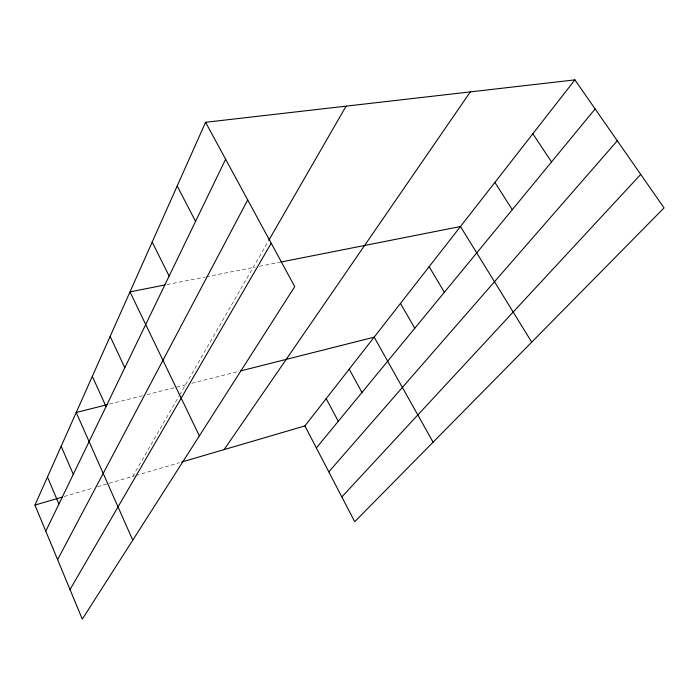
<?xml version="1.0" encoding="UTF-8"?>
<svg xmlns="http://www.w3.org/2000/svg" width="699" height="699" viewBox="0 0 699 699"><rect width="100%" height="100%" fill="white"/><g stroke="black" fill="none" stroke-linecap="round" stroke-linejoin="round"><path stroke-width="0.52" stroke-dasharray="3.5 2.62" d="M132.731 476.412L179.093 395.957M179.626 395.031L268.224 241.277M64.168 496.517L93.334 487.963M97.484 486.749L134.811 475.801M135.851 475.495L179.521 462.686M109.498 404.092L142.797 395.669M146.956 394.62L185.48 384.878M191.814 383.27L237.223 371.789M167.07 284.545L205.253 276.996M206.319 276.778L255.231 267.105M259.495 266.267L279.731 262.265"/><path stroke-width="1.05" d="M205.585 122.281L294.733 286.616L82.307 619.122L34.95 505.089L205.585 122.281L574.893 79.878L664.05 207.9L354.716 521.699L304.913 425.909L574.893 79.878M45.793 531.196L225.62 159.215M57.615 559.654L247.708 199.94M268.766 240.342L346.101 106.143M70.022 589.537L271.195 243.235M224.108 449.614L470.322 91.884M316.359 447.928L595.129 108.93M328.81 471.869L617.304 140.77M341.846 496.945L640.73 174.409M34.95 505.089L62.08 497.129M181.591 462.074L304.913 425.909M107.419 404.616L76.217 412.506L132.758 540.152M240.342 370.994L374.166 337.154L433.092 442.187M164.955 284.965L129.988 291.876L199.372 435.888M280.797 262.055L460.484 226.52L531.712 342.143M532.83 133.789L551.555 161.915M494.883 182.422L512.297 209.656M429.142 266.686L444.372 292.261M400.483 303.418L414.795 328.224M349.212 369.133L361.96 392.48M326.197 398.622L338.264 421.287M177.188 185.978L195.563 221.391M152.181 242.081L169.132 276.061M110.154 336.368L124.806 367.744M92.329 376.368L106.047 406.565M61.163 446.285L73.29 474.315M47.462 477.006L58.917 504.049"/></g></svg>
